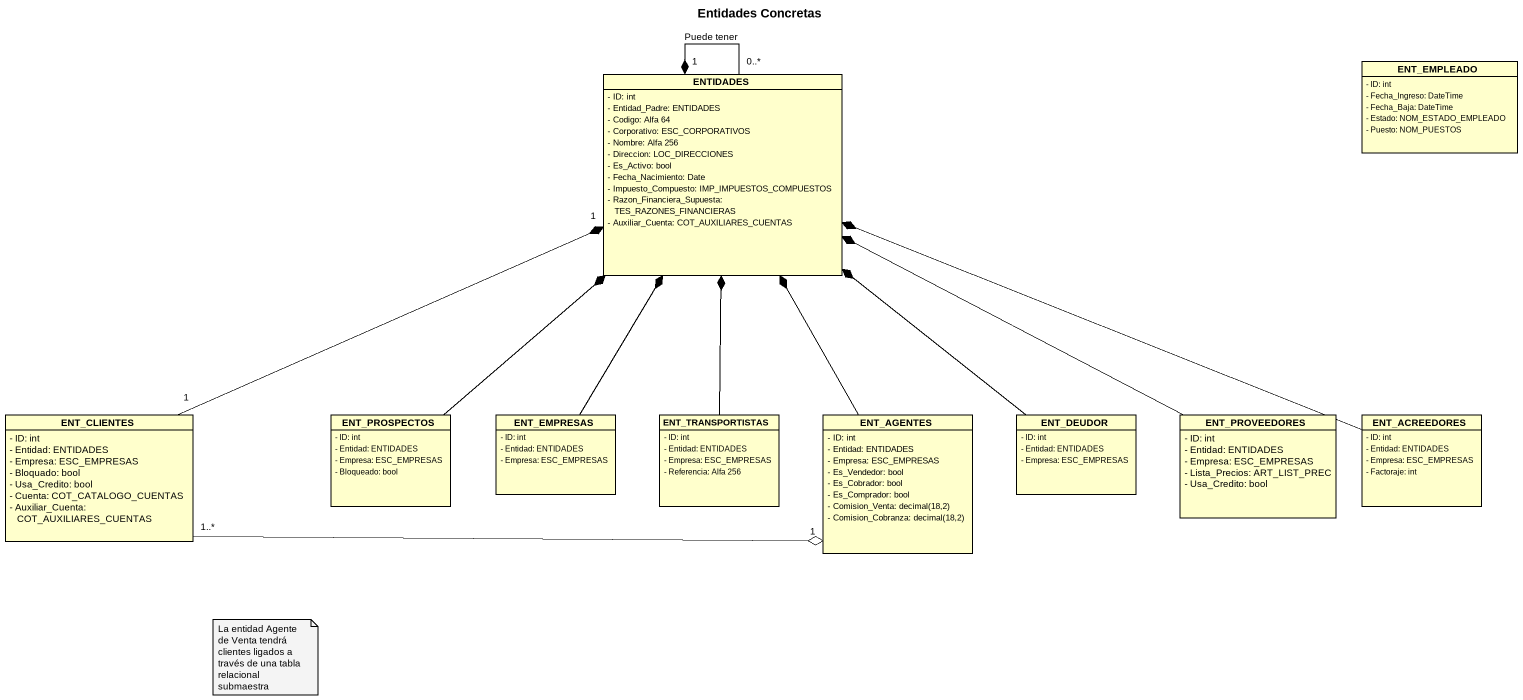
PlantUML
@startuml
title Entidades Concretas
hide circle
hide empty members
skinparam classAttributeIconSize 0
class ENT_EMPLEADO {
  - ID: int
  - Fecha_Ingreso: DateTime
  - Fecha_Baja: DateTime
  - Estado: NOM_ESTADO_EMPLEADO
  - Puesto: NOM_PUESTOS
}
class ENTIDADES {
  - ID: int
  - Entidad_Padre: ENTIDADES
  - Codigo: Alfa 64
  - Corporativo: ESC_CORPORATIVOS
  - Nombre: Alfa 256
  - Direccion: LOC_DIRECCIONES
  - Es_Activo: bool
  - Fecha_Nacimiento: Date
  - Impuesto_Compuesto: IMP_IMPUESTOS_COMPUESTOS
  - Razon_Financiera_Supuesta: TES_RAZONES_FINANCIERAS
  - Auxiliar_Cuenta: COT_AUXILIARES_CUENTAS
}
class ENT_CLIENTES {
  - ID: int
  - Entidad: ENTIDADES
  - Empresa: ESC_EMPRESAS
  - Bloquado: bool
  - Usa_Credito: bool
  - Cuenta: COT_CATALOGO_CUENTAS
  - Auxiliar_Cuenta: COT_AUXILIARES_CUENTAS
}
class ENT_PROSPECTOS {
  - ID: int
  - Entidad: ENTIDADES
  - Empresa: ESC_EMPRESAS
  - Bloqueado: bool
}
class ENT_EMPRESAS {
  - ID: int
  - Entidad: ENTIDADES
  - Empresa: ESC_EMPRESAS
}
class ENT_TRANSPORTISTAS {
  - ID: int
  - Entidad: ENTIDADES
  - Empresa: ESC_EMPRESAS
  - Referencia: Alfa 256
}
class ENT_AGENTES {
  - ID: int
  - Entidad: ENTIDADES
  - Empresa: ESC_EMPRESAS
  - Es_Vendedor: bool
  - Es_Cobrador: bool
  - Es_Comprador: bool
  {field} - Comision_Venta: decimal(18,2)
  {field} - Comision_Cobranza: decimal(18,2)
}
class ENT_DEUDOR {
  - ID: int
  - Entidad: ENTIDADES
  - Empresa: ESC_EMPRESAS
}
class ENT_PROVEEDORES {
  - ID: int
  - Entidad: ENTIDADES
  - Empresa: ESC_EMPRESAS
  - Lista_Precios: ART_LIST_PREC
  - Usa_Credito: bool
}
class ENT_ACREEDORES {
  - ID: int
  - Entidad: ENTIDADES
  - Empresa: ESC_EMPRESAS
  - Factoraje: int
}
ENTIDADES "0..*" --* "1" ENTIDADES : Puede tener
ENT_CLIENTES "1" -right-* "1" ENTIDADES
ENT_CLIENTES "1..*" -right-o "1" ENT_AGENTES
ENT_PROSPECTOS -up-* ENTIDADES
ENT_EMPRESAS -up-* ENTIDADES
ENT_TRANSPORTISTAS -up-* ENTIDADES
ENT_AGENTES -up-* ENTIDADES
ENT_DEUDOR -up-* ENTIDADES
ENT_PROVEEDORES -left-* ENTIDADES
ENT_ACREEDORES -left-* ENTIDADES
note as N1
  La entidad Agente de Venta tendrá clientes ligados a través de una tabla relacional submaestra
end note
@enduml
